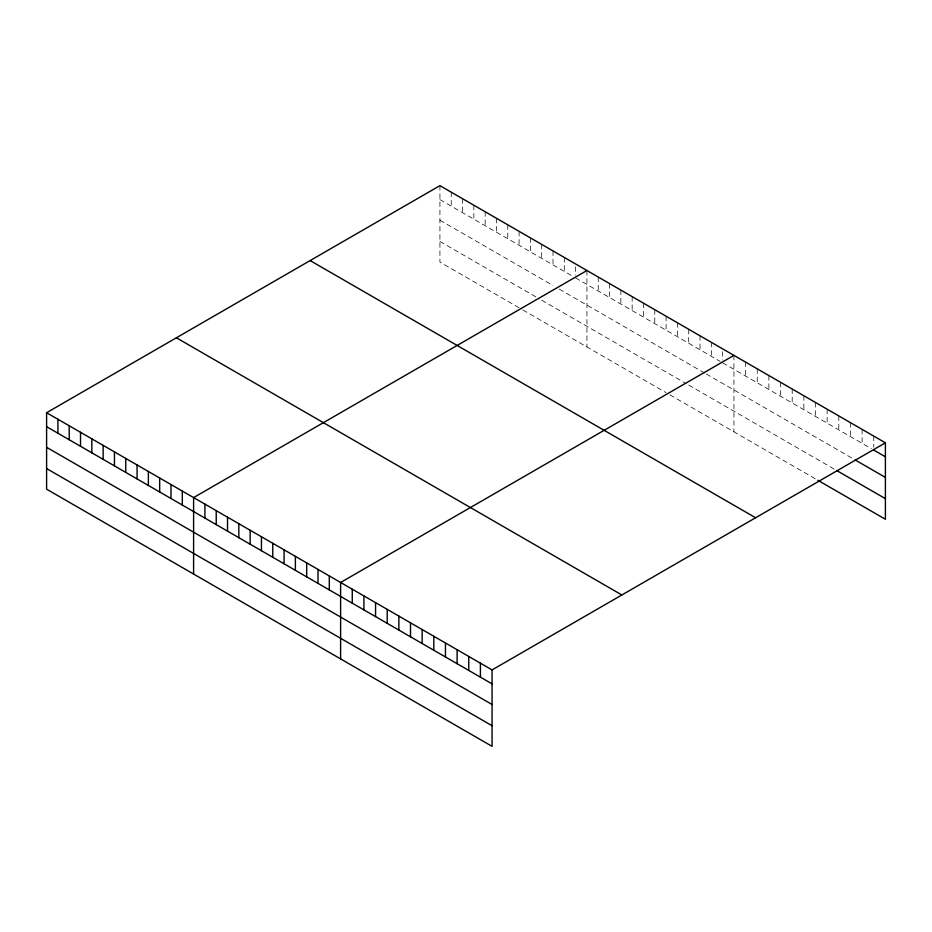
<?xml version="1.0" encoding="UTF-8"?>
<svg xmlns="http://www.w3.org/2000/svg" width="932" height="932" viewBox="0 0 932 932"><rect width="100%" height="100%" fill="white"/><g stroke="black" fill="none" stroke-linecap="round" stroke-linejoin="round"><path stroke-width="0.7" stroke-dasharray="4.66 3.5" d="M439.927 199.611L571.864 275.767M575.627 277.946L720.121 361.371M722.638 362.816L871.42 448.723M439.927 220.22L553.014 285.507M559.293 289.141L705.046 373.289M706.305 374.012L853.945 459.255M439.927 241.47L539.197 298.776M541.702 300.221L686.197 383.646M688.713 385.091L835.305 469.728M519.089 307.781L439.927 262.09L439.927 185.643M522.864 309.96L666.089 392.663M669.863 394.83L815.5 478.92M873.75 436.094L873.75 447.278M862.1 429.372L862.1 443.341M850.45 422.65L850.45 436.619M838.8 415.917L838.8 429.885M827.15 409.195L827.15 423.163M815.5 402.473L815.5 416.429M803.85 395.739L803.85 409.707M792.2 389.017L792.2 402.985M780.538 382.283L780.538 396.251M768.888 375.561L768.888 389.529M757.238 368.839L757.238 382.807M745.588 362.105L745.588 376.074M733.938 355.383L733.938 431.831M722.638 351.644L722.638 360.032M711.326 342.324L711.326 356.292M700.014 335.8L700.014 349.768M688.713 329.264L688.713 343.232M677.401 322.74L677.401 336.708M666.089 316.216L666.089 330.173M654.788 309.68L654.788 323.649M643.476 303.156L643.476 317.125M632.164 296.621L632.164 310.589M620.863 290.097L620.863 304.065M609.551 283.573L609.551 297.529M598.239 277.037L598.239 291.005M586.939 270.513L586.939 346.96M575.627 266.773L575.627 275.161M564.326 257.453L564.326 271.422M553.014 250.929L553.014 264.886M541.702 244.394L541.702 258.362M530.401 237.87L530.401 251.838M519.089 231.334L519.089 245.302M507.777 224.81L507.777 238.778M496.476 218.286L496.476 232.254M485.164 211.75L485.164 225.719M473.852 205.226L473.852 219.195M462.552 198.691L462.552 212.659M451.239 192.167L451.239 206.135"/><path stroke-width="1.4" d="M46.6 412.725L492.073 669.91L492.073 746.357L46.6 489.172L46.6 412.725L439.927 185.643L885.4 442.828L885.4 519.275L817.83 480.26M586.939 270.513L193.6 497.595L193.6 574.042M733.938 355.383L340.611 582.477L340.611 658.912M492.073 669.91L885.4 442.828M873.75 450.063L885.4 456.797M855.11 459.919L885.4 477.417M836.47 470.404L885.4 498.655M310.135 260.576L755.596 517.761M176.404 337.792L621.865 594.977M46.6 426.693L492.073 683.878M46.6 447.313L492.073 704.499M46.6 468.551L492.073 725.748M480.411 663.188L480.411 677.156M468.761 656.466L468.761 670.434M457.111 649.732L457.111 663.701M445.461 643.01L445.461 656.978M433.811 636.288L433.811 650.245M422.161 629.554L422.161 643.523M410.511 622.832L410.511 636.801M398.861 616.099L398.861 630.067M387.211 609.377L387.211 623.345M375.561 602.654L375.561 616.623M363.911 595.921L363.911 609.889M352.261 589.199L352.261 603.167M329.299 575.941L329.299 589.909M317.987 569.417L317.987 583.385M306.686 562.881L306.686 576.85M295.374 556.357L295.374 570.326M284.074 549.833L284.074 563.79M272.761 543.298L272.761 557.266M261.449 536.774L261.449 550.742M250.149 530.238L250.149 544.206M238.837 523.714L238.837 537.682M227.525 517.19L227.525 531.147M216.224 510.654L216.224 524.623M204.912 504.13L204.912 518.099M182.299 491.071L182.299 505.039M170.987 484.547L170.987 498.503M159.675 478.011L159.675 491.98M148.374 471.487L148.374 485.456M137.062 464.952L137.062 478.92M125.762 458.428L125.762 472.396M114.45 451.904L114.45 465.86M103.137 445.368L103.137 459.336M91.837 438.844L91.837 452.812M80.525 432.308L80.525 446.277M69.213 425.784L69.213 439.753M57.912 419.26L57.912 433.229"/></g></svg>
